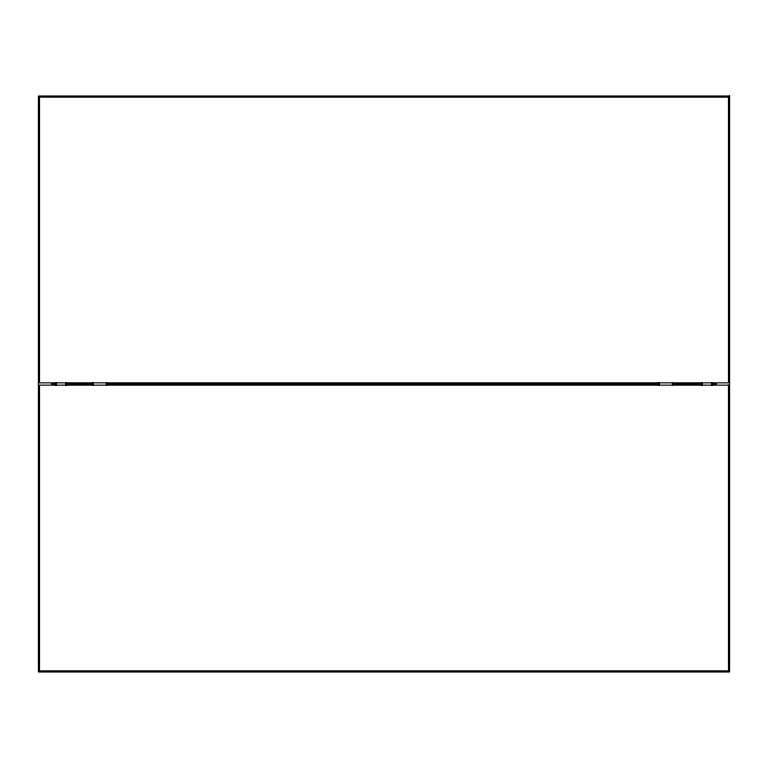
<?xml version="1.0" encoding="UTF-8"?>
<svg xmlns="http://www.w3.org/2000/svg" width="768" height="768" viewBox="0 0 768 768"><rect width="100%" height="100%" fill="white"/><g stroke="black" fill="none" stroke-linecap="round" stroke-linejoin="round"><path stroke-width="1.15" d="M51.456 384L56.141 384M65.568 384L93.149 384M106.339 384L659.261 384M672.451 384L702.432 384M711.859 384L716.544 384M711.936 383.021L711.936 385.411M701.952 383.021L701.952 385.411M672.442 382.474L672.442 385.123M659.27 382.474L659.27 385.123M106.426 382.474L106.426 385.123M93.254 382.474L93.254 385.123M66.048 383.021L66.048 385.411M56.064 383.021L56.064 385.411M729.6 96L38.4 96L38.4 672L729.6 672L729.6 96M728.448 97.152L39.552 97.152L39.552 382.848L728.448 382.848L728.448 97.152M728.448 385.152L39.552 385.152L39.552 670.848L728.448 670.848L728.448 385.152"/></g></svg>
